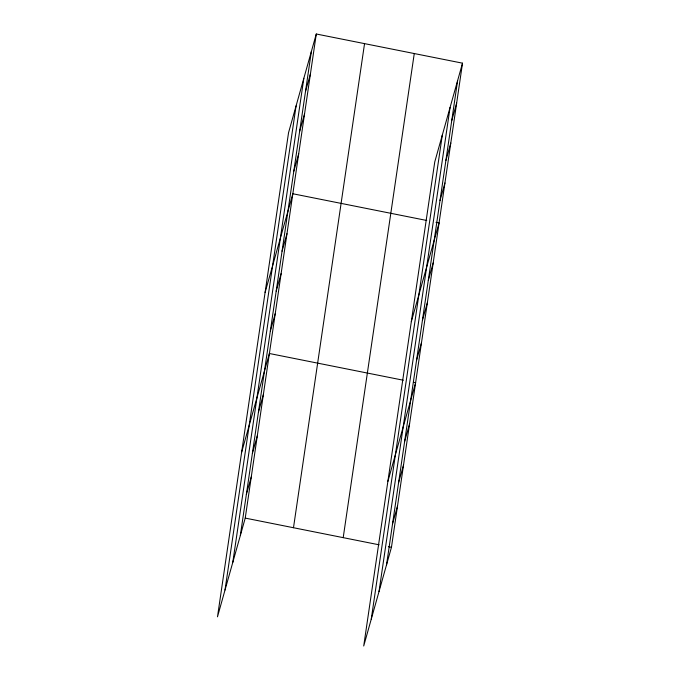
<?xml version="1.0" encoding="UTF-8"?>
<svg xmlns="http://www.w3.org/2000/svg" width="680" height="680" viewBox="0 0 680 680"><rect width="100%" height="100%" fill="white"/><g stroke="black" fill="none" stroke-linecap="round" stroke-linejoin="round"><path stroke-width="1.02" d="M225.012 590.027L296.072 105.918M232.781 562.411L303.832 78.31M240.312 535.611L311.363 51.51M316.285 34L288.541 132.719L217.481 616.828L245.233 518.101L316.285 34L462.519 63.172L391.459 547.281L363.715 646L434.767 161.899L462.519 63.172M293.488 527.731L364.548 43.63M343.204 537.65L414.264 53.55M371.246 619.2L442.306 135.099M379.006 591.583L450.067 107.483M386.537 564.783L457.598 80.682M305.507 91.443L310.428 73.941M299.642 131.385L304.563 113.874M293.777 171.317L298.699 153.816M265.089 292.476L292.842 193.757L426.751 220.473M282.055 251.2L286.977 233.69M276.19 291.133L281.112 273.632M270.334 331.075L275.255 313.574M241.638 452.234L269.39 353.506L403.3 380.222M258.434 412.165L263.347 394.655M252.391 453.313L257.312 435.804M246.347 494.462L251.269 476.952M451.733 120.623L456.654 103.114M445.876 160.556L450.798 143.055M440.011 200.498L444.933 182.988M411.324 321.649L439.067 222.929L435.99 222.317M428.289 280.373L433.211 262.871M422.425 320.314L427.346 302.804M416.559 360.247L421.481 342.745M387.872 481.406L415.625 382.687L413.567 382.271M404.659 441.337L409.581 423.835M398.616 482.486L403.537 464.984M392.581 523.634L397.502 506.133M245.233 518.101L379.142 544.816M388.382 546.66L391.459 547.281"/></g></svg>
